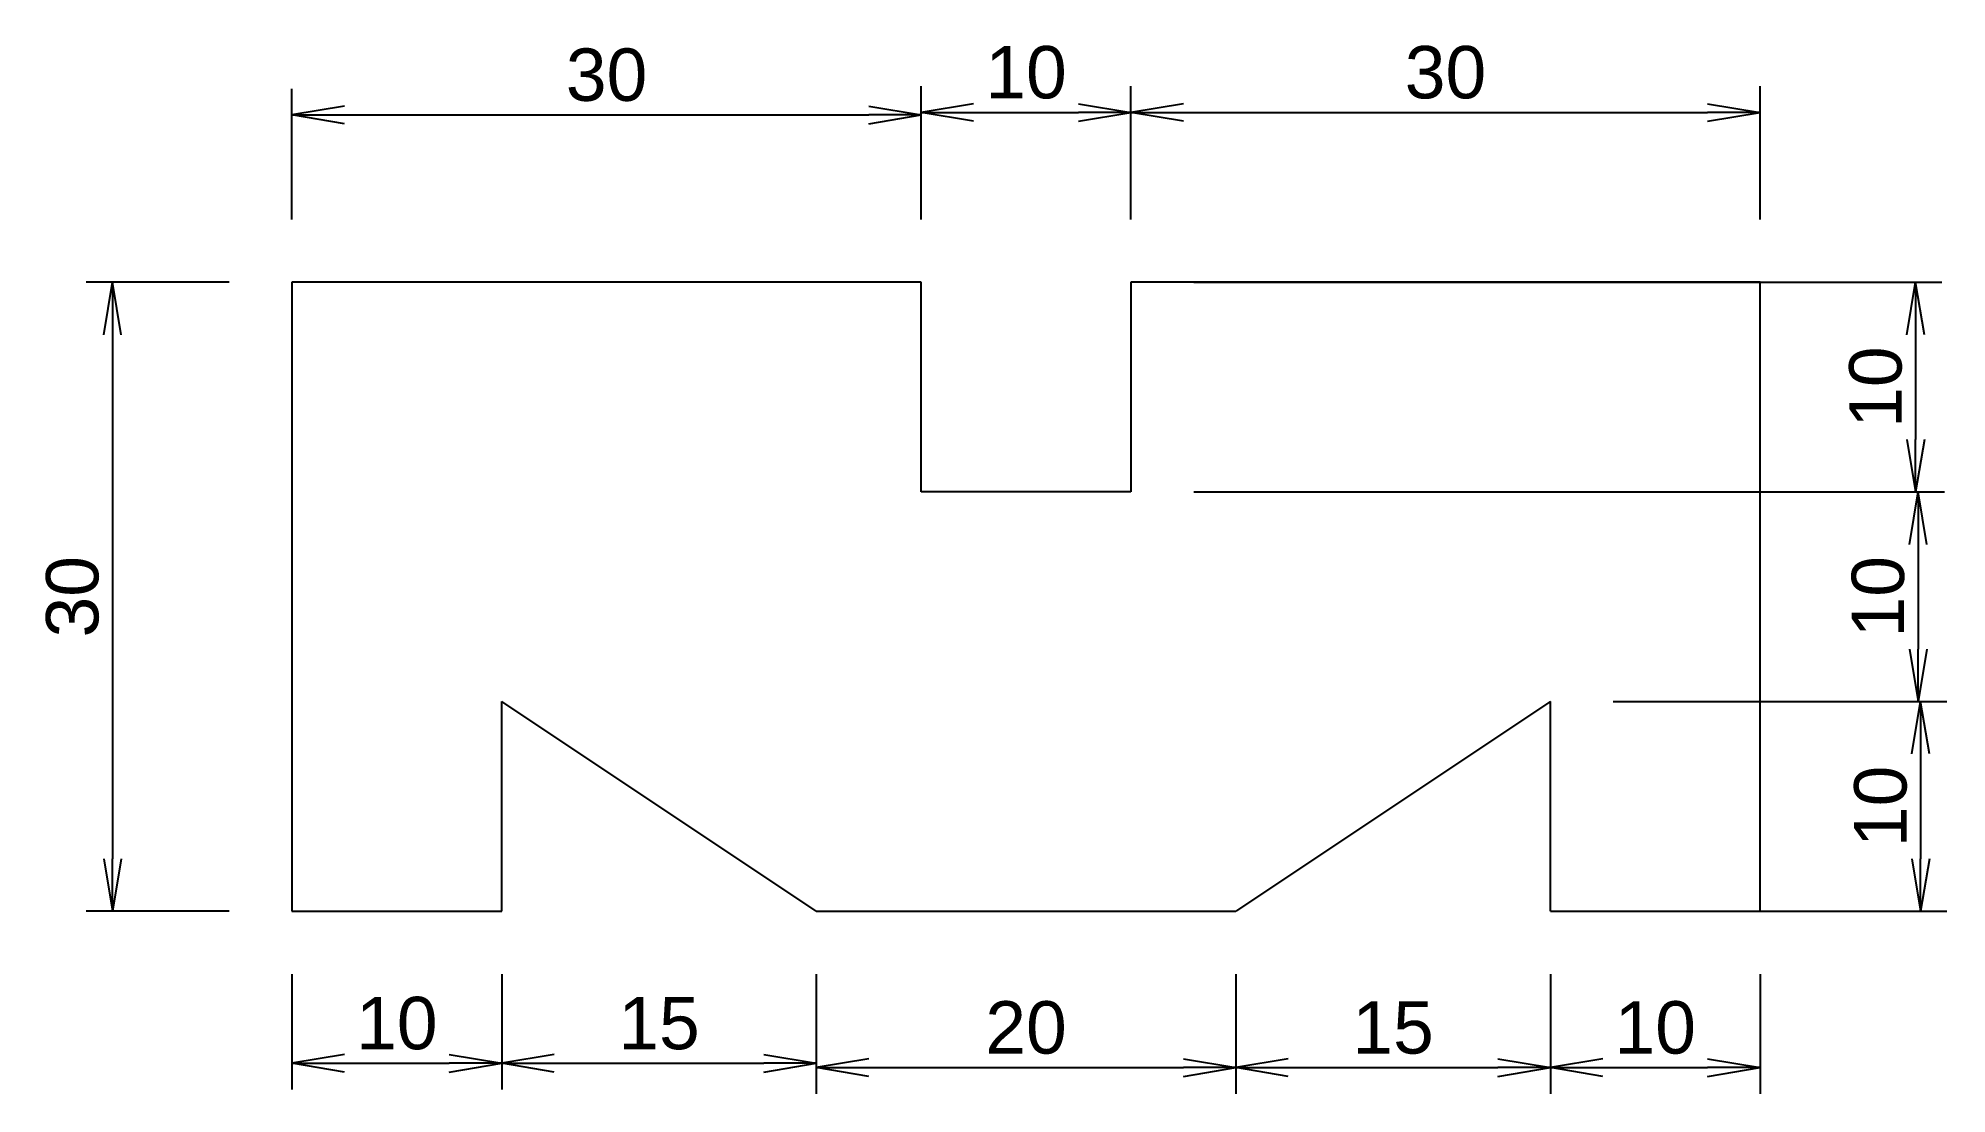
# Model space of a CAD drawing. Header units: millimetres. Extents: x 1990.4 to 2081.4, y 1246.5 to 1296.9.
import ezdxf

# ---------------------------------------------------------------- set-up
doc = ezdxf.new("R2010")
doc.units = ezdxf.units.MM
doc.styles.get("Standard").update_dxf_attribs({"font": 'arial.ttf'})
doc.dimstyles.new('ISO-25', dxfattribs={"dimtxt": 2.5, "dimasz": 2.5, "dimexe": 1.25, "dimexo": 3, "dimtad": 1, "dimtxsty": 'Standard', "dimblk": 'OPEN', "dimcen": 2.5, "dimadec": 0, "dimazin": 0, "dimtfac": 1, "dimtmove": 0, "dimatfit": 3, "dimfxl": 1, "dimarcsym": 0})

# ---------------------------------------------------------------- blocks, each defined once
blk = doc.blocks.new('_Open')
at = {"color": 0, "linetype": 'ByBlock', "lineweight": -2}
for p, q in [((-1, 0.167), (0, 0)), ((-1, -0.167), (0, 0)), ((0, 0), (-1, 0))]:
    blk.add_line(p, q, dxfattribs=at)
blk = doc.blocks.new('*D3')
at = {"color": 0, "lineweight": -2, "transparency": 16777216}
for p, q in [((2075.498, 1275.241), (2081.283, 1275.241)), ((2080.033, 1272.741), (2080.033, 1267.741)), ((2075.498, 1265.241), (2081.283, 1265.241))]:
    blk.add_line(p, q, dxfattribs=at)
at = {"layer": 'Defpoints', "color": 0, "transparency": 16777216}
for p in [(2072.498, 1275.241), (2072.498, 1265.241), (2080.033, 1265.241)]:
    blk.add_point(p, dxfattribs=at)
at = {"color": 0, "lineweight": -2, "transparency": 16777216, "xscale": 2.5, "yscale": 2.5, "zscale": 2.5}
for p, rotation in [((2080.033, 1275.241), 90), ((2080.033, 1265.241), 270)]:
    blk.add_blockref('_Open', p, dxfattribs=dict(at, rotation=rotation))
at = {"color": 0, "transparency": 16777216, "insert": (2078.131, 1270.241), "char_height": 2.5, "attachment_point": 5, "rotation": 90}
blk.add_mtext('10', dxfattribs=at)
blk = doc.blocks.new('*D5')
at = {"color": 0, "lineweight": -2, "transparency": 16777216}
for p, q in [((2062.498, 1252.241), (2062.498, 1246.527)), ((2072.498, 1252.241), (2072.498, 1246.527)), ((2064.998, 1247.777), (2069.998, 1247.777))]:
    blk.add_line(p, q, dxfattribs=at)
at = {"layer": 'Defpoints', "color": 0, "transparency": 16777216}
for p in [(2062.498, 1255.241), (2072.498, 1255.241), (2072.498, 1247.777)]:
    blk.add_point(p, dxfattribs=at)
at = {"color": 0, "lineweight": -2, "transparency": 16777216, "xscale": 2.5, "yscale": 2.5, "zscale": 2.5, "rotation": 180}
blk.add_blockref('_Open', (2062.498, 1247.777), dxfattribs=at)
at = {"color": 0, "lineweight": -2, "transparency": 16777216, "xscale": 2.5, "yscale": 2.5, "zscale": 2.5}
blk.add_blockref('_Open', (2072.498, 1247.777), dxfattribs=at)
at = {"color": 0, "transparency": 16777216, "insert": (2067.498, 1249.679), "char_height": 2.5, "attachment_point": 5}
blk.add_mtext('10', dxfattribs=at)
blk = doc.blocks.new('*D6')
at = {"color": 0, "lineweight": -2, "transparency": 16777216}
for p, q in [((2047.498, 1252.241), (2047.498, 1246.527)), ((2062.498, 1252.241), (2062.498, 1246.527)), ((2049.998, 1247.777), (2059.998, 1247.777))]:
    blk.add_line(p, q, dxfattribs=at)
at = {"layer": 'Defpoints', "color": 0, "transparency": 16777216}
for p in [(2047.498, 1255.241), (2062.498, 1255.241), (2062.498, 1247.777)]:
    blk.add_point(p, dxfattribs=at)
at = {"color": 0, "lineweight": -2, "transparency": 16777216, "xscale": 2.5, "yscale": 2.5, "zscale": 2.5, "rotation": 180}
blk.add_blockref('_Open', (2047.498, 1247.777), dxfattribs=at)
at = {"color": 0, "lineweight": -2, "transparency": 16777216, "xscale": 2.5, "yscale": 2.5, "zscale": 2.5}
blk.add_blockref('_Open', (2062.498, 1247.777), dxfattribs=at)
at = {"color": 0, "transparency": 16777216, "insert": (2054.998, 1249.679), "char_height": 2.5, "attachment_point": 5}
blk.add_mtext('15', dxfattribs=at)
blk = doc.blocks.new('*D7')
at = {"color": 0, "lineweight": -2, "transparency": 16777216}
for p, q in [((2027.498, 1252.241), (2027.498, 1246.527)), ((2047.498, 1252.241), (2047.498, 1246.527)), ((2029.998, 1247.777), (2044.998, 1247.777))]:
    blk.add_line(p, q, dxfattribs=at)
at = {"layer": 'Defpoints', "color": 0, "transparency": 16777216}
for p in [(2027.498, 1255.241), (2047.498, 1255.241), (2047.498, 1247.777)]:
    blk.add_point(p, dxfattribs=at)
at = {"color": 0, "lineweight": -2, "transparency": 16777216, "xscale": 2.5, "yscale": 2.5, "zscale": 2.5, "rotation": 180}
blk.add_blockref('_Open', (2027.498, 1247.777), dxfattribs=at)
at = {"color": 0, "lineweight": -2, "transparency": 16777216, "xscale": 2.5, "yscale": 2.5, "zscale": 2.5}
blk.add_blockref('_Open', (2047.498, 1247.777), dxfattribs=at)
at = {"color": 0, "transparency": 16777216, "insert": (2037.498, 1249.679), "char_height": 2.5, "attachment_point": 5}
blk.add_mtext('20', dxfattribs=at)
blk = doc.blocks.new('*D8')
at = {"color": 0, "lineweight": -2, "transparency": 16777216}
for p, q in [((2012.498, 1252.241), (2012.498, 1246.736)), ((2027.498, 1252.241), (2027.498, 1246.736)), ((2014.998, 1247.986), (2024.998, 1247.986))]:
    blk.add_line(p, q, dxfattribs=at)
at = {"layer": 'Defpoints', "color": 0, "transparency": 16777216}
for p in [(2012.498, 1255.241), (2027.498, 1255.241), (2027.498, 1247.986)]:
    blk.add_point(p, dxfattribs=at)
at = {"color": 0, "lineweight": -2, "transparency": 16777216, "xscale": 2.5, "yscale": 2.5, "zscale": 2.5, "rotation": 180}
blk.add_blockref('_Open', (2012.498, 1247.986), dxfattribs=at)
at = {"color": 0, "lineweight": -2, "transparency": 16777216, "xscale": 2.5, "yscale": 2.5, "zscale": 2.5}
blk.add_blockref('_Open', (2027.498, 1247.986), dxfattribs=at)
at = {"color": 0, "transparency": 16777216, "insert": (2019.998, 1249.887), "char_height": 2.5, "attachment_point": 5}
blk.add_mtext('15', dxfattribs=at)
blk = doc.blocks.new('*D9')
at = {"color": 0, "lineweight": -2, "transparency": 16777216}
for p, q in [((2002.498, 1252.241), (2002.498, 1246.736)), ((2012.498, 1252.241), (2012.498, 1246.736)), ((2004.998, 1247.986), (2009.998, 1247.986))]:
    blk.add_line(p, q, dxfattribs=at)
at = {"layer": 'Defpoints', "color": 0, "transparency": 16777216}
for p in [(2002.498, 1255.241), (2012.498, 1255.241), (2012.498, 1247.986)]:
    blk.add_point(p, dxfattribs=at)
at = {"color": 0, "lineweight": -2, "transparency": 16777216, "xscale": 2.5, "yscale": 2.5, "zscale": 2.5, "rotation": 180}
blk.add_blockref('_Open', (2002.498, 1247.986), dxfattribs=at)
at = {"color": 0, "lineweight": -2, "transparency": 16777216, "xscale": 2.5, "yscale": 2.5, "zscale": 2.5}
blk.add_blockref('_Open', (2012.498, 1247.986), dxfattribs=at)
at = {"color": 0, "transparency": 16777216, "insert": (2007.498, 1249.887), "char_height": 2.5, "attachment_point": 5}
blk.add_mtext('10', dxfattribs=at)
blk = doc.blocks.new('*D11')
at = {"color": 0, "lineweight": -2, "transparency": 16777216}
for p, q in [((1999.498, 1285.241), (1992.689, 1285.241)), ((1993.939, 1282.741), (1993.939, 1257.741)), ((1999.498, 1255.241), (1992.689, 1255.241))]:
    blk.add_line(p, q, dxfattribs=at)
at = {"layer": 'Defpoints', "color": 0, "transparency": 16777216}
for p in [(2002.498, 1285.241), (1993.939, 1255.241), (2002.498, 1255.241)]:
    blk.add_point(p, dxfattribs=at)
at = {"color": 0, "lineweight": -2, "transparency": 16777216, "xscale": 2.5, "yscale": 2.5, "zscale": 2.5}
for p, rotation in [((1993.939, 1285.241), 90), ((1993.939, 1255.241), 270)]:
    blk.add_blockref('_Open', p, dxfattribs=dict(at, rotation=rotation))
at = {"color": 0, "transparency": 16777216, "insert": (1992.037, 1270.241), "char_height": 2.5, "attachment_point": 5, "rotation": 90}
blk.add_mtext('30', dxfattribs=at)
blk = doc.blocks.new('*D12')
at = {"color": 0, "lineweight": -2, "transparency": 16777216}
for p, q in [((2002.498, 1288.241), (2002.498, 1294.476)), ((2032.498, 1288.241), (2032.498, 1294.476)), ((2004.998, 1293.226), (2029.998, 1293.226))]:
    blk.add_line(p, q, dxfattribs=at)
at = {"layer": 'Defpoints', "color": 0, "transparency": 16777216}
for p in [(2032.498, 1293.226), (2002.498, 1285.241), (2032.498, 1285.241)]:
    blk.add_point(p, dxfattribs=at)
at = {"color": 0, "lineweight": -2, "transparency": 16777216, "xscale": 2.5, "yscale": 2.5, "zscale": 2.5, "rotation": 180}
blk.add_blockref('_Open', (2002.498, 1293.226), dxfattribs=at)
at = {"color": 0, "lineweight": -2, "transparency": 16777216, "xscale": 2.5, "yscale": 2.5, "zscale": 2.5}
blk.add_blockref('_Open', (2032.498, 1293.226), dxfattribs=at)
at = {"color": 0, "transparency": 16777216, "insert": (2017.498, 1295.129), "char_height": 2.5, "attachment_point": 5}
blk.add_mtext('30', dxfattribs=at)
blk = doc.blocks.new('*D13')
at = {"color": 0, "lineweight": -2, "transparency": 16777216}
for p, q in [((2032.498, 1288.241), (2032.498, 1294.595)), ((2042.498, 1288.241), (2042.498, 1294.595)), ((2034.998, 1293.345), (2039.998, 1293.345))]:
    blk.add_line(p, q, dxfattribs=at)
at = {"layer": 'Defpoints', "color": 0, "transparency": 16777216}
for p in [(2042.498, 1293.345), (2032.498, 1285.241), (2042.498, 1285.241)]:
    blk.add_point(p, dxfattribs=at)
at = {"color": 0, "lineweight": -2, "transparency": 16777216, "xscale": 2.5, "yscale": 2.5, "zscale": 2.5, "rotation": 180}
blk.add_blockref('_Open', (2032.498, 1293.345), dxfattribs=at)
at = {"color": 0, "lineweight": -2, "transparency": 16777216, "xscale": 2.5, "yscale": 2.5, "zscale": 2.5}
blk.add_blockref('_Open', (2042.498, 1293.345), dxfattribs=at)
at = {"color": 0, "transparency": 16777216, "insert": (2037.498, 1295.246), "char_height": 2.5, "attachment_point": 5}
blk.add_mtext('10', dxfattribs=at)
blk = doc.blocks.new('*D14')
at = {"color": 0, "lineweight": -2, "transparency": 16777216}
for p, q in [((2042.498, 1288.241), (2042.498, 1294.595)), ((2072.498, 1288.241), (2072.498, 1294.595)), ((2044.998, 1293.345), (2069.998, 1293.345))]:
    blk.add_line(p, q, dxfattribs=at)
at = {"layer": 'Defpoints', "color": 0, "transparency": 16777216}
for p in [(2072.498, 1293.345), (2042.498, 1285.241), (2072.498, 1285.241)]:
    blk.add_point(p, dxfattribs=at)
at = {"color": 0, "lineweight": -2, "transparency": 16777216, "xscale": 2.5, "yscale": 2.5, "zscale": 2.5, "rotation": 180}
blk.add_blockref('_Open', (2042.498, 1293.345), dxfattribs=at)
at = {"color": 0, "lineweight": -2, "transparency": 16777216, "xscale": 2.5, "yscale": 2.5, "zscale": 2.5}
blk.add_blockref('_Open', (2072.498, 1293.345), dxfattribs=at)
at = {"color": 0, "transparency": 16777216, "insert": (2057.498, 1295.247), "char_height": 2.5, "attachment_point": 5}
blk.add_mtext('30', dxfattribs=at)
blk = doc.blocks.new('*D16')
at = {"color": 0, "lineweight": -2, "transparency": 16777216}
for p, q in [((2045.498, 1285.241), (2081.164, 1285.241)), ((2079.914, 1282.741), (2079.914, 1277.741)), ((2045.498, 1275.241), (2081.164, 1275.241))]:
    blk.add_line(p, q, dxfattribs=at)
at = {"layer": 'Defpoints', "color": 0, "transparency": 16777216}
for p in [(2042.498, 1285.241), (2042.498, 1275.241), (2079.914, 1275.241)]:
    blk.add_point(p, dxfattribs=at)
at = {"color": 0, "lineweight": -2, "transparency": 16777216, "xscale": 2.5, "yscale": 2.5, "zscale": 2.5}
for p, rotation in [((2079.914, 1285.241), 90), ((2079.914, 1275.241), 270)]:
    blk.add_blockref('_Open', p, dxfattribs=dict(at, rotation=rotation))
at = {"color": 0, "transparency": 16777216, "insert": (2078.013, 1280.241), "char_height": 2.5, "attachment_point": 5, "rotation": 90}
blk.add_mtext('10', dxfattribs=at)
blk = doc.blocks.new('*D18')
at = {"color": 0, "lineweight": -2, "transparency": 16777216}
for p, q in [((2065.498, 1265.241), (2081.402, 1265.241)), ((2080.152, 1262.741), (2080.152, 1257.741)), ((2065.498, 1255.241), (2081.402, 1255.241))]:
    blk.add_line(p, q, dxfattribs=at)
at = {"layer": 'Defpoints', "color": 0, "transparency": 16777216}
for p in [(2062.498, 1265.241), (2062.498, 1255.241), (2080.152, 1255.241)]:
    blk.add_point(p, dxfattribs=at)
at = {"color": 0, "lineweight": -2, "transparency": 16777216, "xscale": 2.5, "yscale": 2.5, "zscale": 2.5}
for p, rotation in [((2080.152, 1265.241), 90), ((2080.152, 1255.241), 270)]:
    blk.add_blockref('_Open', p, dxfattribs=dict(at, rotation=rotation))
at = {"color": 0, "transparency": 16777216, "insert": (2078.25, 1260.241), "char_height": 2.5, "attachment_point": 5, "rotation": 90}
blk.add_mtext('10', dxfattribs=at)

msp = doc.modelspace()

# ---------------------------------------------------------------- linework, layer by layer
for p, q in [((2032.498, 1285.241), (2002.498, 1285.241)), ((2002.498, 1285.241), (2002.498, 1255.241)), ((2032.498, 1275.241), (2032.498, 1285.241)), ((2072.498, 1285.241), (2042.498, 1285.241)), ((2042.498, 1285.241), (2042.498, 1275.241)), ((2072.498, 1275.241), (2072.498, 1285.241)), ((2042.498, 1275.241), (2032.498, 1275.241)), ((2072.498, 1265.241), (2072.498, 1275.241)), ((2012.498, 1255.241), (2012.498, 1265.241)), ((2027.498, 1255.241), (2012.498, 1265.241)), ((2062.498, 1265.241), (2047.498, 1255.241)), ((2062.498, 1255.241), (2062.498, 1265.241)), ((2072.498, 1255.241), (2072.498, 1265.241)), ((2002.498, 1255.241), (2012.498, 1255.241)), ((2027.498, 1255.241), (2047.498, 1255.241)), ((2062.498, 1255.241), (2072.498, 1255.241))]:
    msp.add_line(p, q)

# ---------------------------------------------------------------- dimensions: what is measured, and where the dimension line sits
for base, p1, p2, picture, middle in [((2042.498, 1293.345), (2032.498, 1285.241), (2042.498, 1285.241), '*D13', (2037.498, 1295.246)), ((2072.498, 1293.345), (2042.498, 1285.241), (2072.498, 1285.241), '*D14', (2057.498, 1295.247)), ((2032.498, 1293.226), (2002.498, 1285.241), (2032.498, 1285.241), '*D12', (2017.498, 1295.129)), ((2012.498, 1247.986), (2002.498, 1255.241), (2012.498, 1255.241), '*D9', (2007.498, 1249.887)), ((2027.498, 1247.986), (2012.498, 1255.241), (2027.498, 1255.241), '*D8', (2019.998, 1249.887)), ((2047.498, 1247.777), (2027.498, 1255.241), (2047.498, 1255.241), '*D7', (2037.498, 1249.679)), ((2062.498, 1247.777), (2047.498, 1255.241), (2062.498, 1255.241), '*D6', (2054.998, 1249.679)), ((2072.498, 1247.777), (2062.498, 1255.241), (2072.498, 1255.241), '*D5', (2067.498, 1249.679))]:
    dim = msp.add_linear_dim(base=base, p1=p1, p2=p2, dimstyle='ISO-25')
    dim.commit()
    dim.dimension.update_dxf_attribs({"geometry": picture, "text_midpoint": middle})
for base, p1, p2, picture, middle in [((1993.939, 1255.241), (2002.498, 1285.241), (2002.498, 1255.241), '*D11', (1992.037, 1270.241)), ((2079.914, 1275.241), (2042.498, 1285.241), (2042.498, 1275.241), '*D16', (2078.013, 1280.241)), ((2080.033, 1265.241), (2072.498, 1275.241), (2072.498, 1265.241), '*D3', (2078.131, 1270.241)), ((2080.152, 1255.241), (2062.498, 1265.241), (2062.498, 1255.241), '*D18', (2078.25, 1260.241))]:
    dim = msp.add_linear_dim(base=base, p1=p1, p2=p2, angle=90, dimstyle='ISO-25')
    dim.commit()
    dim.dimension.update_dxf_attribs({"geometry": picture, "text_midpoint": middle})

doc.saveas('drawing.dxf')
